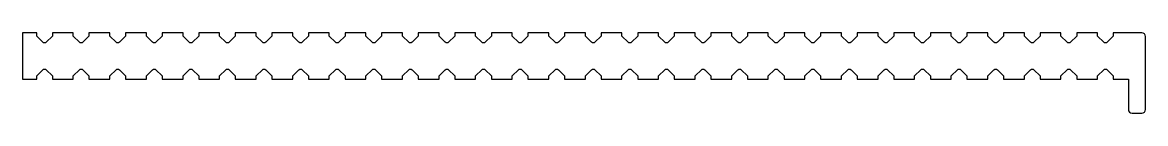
# Model space of a CAD drawing. Header units: millimetres. Extents: x -300 to 7, y -22 to 0.
import ezdxf

# ---------------------------------------------------------------- set-up
doc = ezdxf.new("R2010")
doc.units = ezdxf.units.MM
doc.layers.get('0').update_dxf_attribs({"linetype": 'CONTINUOUS'})

msp = doc.modelspace()

# ---------------------------------------------------------------- linework, layer by layer
msp.add_lwpolyline([(2.27, -21.15, 0.414214), (3.27, -22.15), (5.97, -22.15, 0.414214), (6.97, -21.15), (6.97, -1.15, 0.414214), (5.97, -0.15), (-1.85, -0.15), (-1.85, -1.06), (-3.54, -2.75, -0.414214), (-4.46, -2.75), (-6.15, -1.06), (-6.15, -0.15), (-11.85, -0.15), (-11.85, -1.06), (-13.54, -2.75, -0.414214), (-14.46, -2.75), (-16.15, -1.06), (-16.15, -0.15), (-21.85, -0.15), (-21.85, -1.06), (-23.54, -2.75, -0.414214), (-24.46, -2.75), (-26.15, -1.06), (-26.15, -0.15), (-31.85, -0.15), (-31.85, -1.06), (-33.54, -2.75, -0.414214), (-34.46, -2.75), (-36.15, -1.06), (-36.15, -0.15), (-41.85, -0.15), (-41.85, -1.06), (-43.54, -2.75, -0.414214), (-44.46, -2.75), (-46.15, -1.06), (-46.15, -0.15), (-51.85, -0.15), (-51.85, -1.06), (-53.54, -2.75, -0.414214), (-54.46, -2.75), (-56.15, -1.06), (-56.15, -0.15), (-61.85, -0.15), (-61.85, -1.06), (-63.54, -2.75, -0.414214), (-64.46, -2.75), (-66.15, -1.06), (-66.15, -0.15), (-71.85, -0.15), (-71.85, -1.06), (-73.54, -2.75, -0.414214), (-74.46, -2.75), (-76.15, -1.06), (-76.15, -0.15), (-81.85, -0.15), (-81.85, -1.06), (-83.54, -2.75, -0.414214), (-84.46, -2.75), (-86.15, -1.06), (-86.15, -0.15), (-91.85, -0.15), (-91.85, -1.06), (-93.54, -2.75, -0.414214), (-94.46, -2.75), (-96.15, -1.06), (-96.15, -0.15), (-101.85, -0.15), (-101.85, -1.06), (-103.54, -2.75, -0.414214), (-104.46, -2.75), (-106.15, -1.06), (-106.15, -0.15), (-111.85, -0.15), (-111.85, -1.06), (-113.54, -2.75, -0.414214), (-114.46, -2.75), (-116.15, -1.06), (-116.15, -0.15), (-121.85, -0.15), (-121.85, -1.06), (-123.54, -2.75, -0.414214), (-124.46, -2.75), (-126.15, -1.06), (-126.15, -0.15), (-131.85, -0.15), (-131.85, -1.06), (-133.54, -2.75, -0.414214), (-134.46, -2.75), (-136.15, -1.06), (-136.15, -0.15), (-141.85, -0.15), (-141.85, -1.06), (-143.54, -2.75, -0.414214), (-144.46, -2.75), (-146.15, -1.06), (-146.15, -0.15), (-151.85, -0.15), (-151.85, -1.06), (-153.54, -2.75, -0.414214), (-154.46, -2.75), (-156.15, -1.06), (-156.15, -0.15), (-161.85, -0.15), (-161.85, -1.06), (-163.54, -2.75, -0.414214), (-164.46, -2.75), (-166.15, -1.06), (-166.15, -0.15), (-171.85, -0.15), (-171.85, -1.06), (-173.54, -2.75, -0.414214), (-174.46, -2.75), (-176.15, -1.06), (-176.15, -0.15), (-181.85, -0.15), (-181.85, -1.06), (-183.54, -2.75, -0.414214), (-184.46, -2.75), (-186.15, -1.06), (-186.15, -0.15), (-191.85, -0.15), (-191.85, -1.06), (-193.54, -2.75, -0.414214), (-194.46, -2.75), (-196.15, -1.06), (-196.15, -0.15), (-201.85, -0.15), (-201.85, -1.06), (-203.54, -2.75, -0.414214), (-204.46, -2.75), (-206.15, -1.06), (-206.15, -0.15), (-211.85, -0.15), (-211.85, -1.06), (-213.54, -2.75, -0.414214), (-214.46, -2.75), (-216.15, -1.06), (-216.15, -0.15), (-221.85, -0.15), (-221.85, -1.06), (-223.54, -2.75, -0.414214), (-224.46, -2.75), (-226.15, -1.06), (-226.15, -0.15), (-231.85, -0.15), (-231.85, -1.06), (-233.54, -2.75, -0.414214), (-234.46, -2.75), (-236.15, -1.06), (-236.15, -0.15), (-241.85, -0.15), (-241.85, -1.06), (-243.54, -2.75, -0.414214), (-244.46, -2.75), (-246.15, -1.06), (-246.15, -0.15), (-251.85, -0.15), (-251.85, -1.06), (-253.54, -2.75, -0.414214), (-254.46, -2.75), (-256.15, -1.06), (-256.15, -0.15), (-261.85, -0.15), (-261.85, -1.06), (-263.54, -2.75, -0.414214), (-264.46, -2.75), (-266.15, -1.06), (-266.15, -0.15), (-271.85, -0.15), (-271.85, -1.06), (-273.54, -2.75, -0.414214), (-274.46, -2.75), (-276.15, -1.06), (-276.15, -0.15), (-281.85, -0.15), (-281.85, -1.06), (-283.54, -2.75, -0.414214), (-284.46, -2.75), (-286.15, -1.06), (-286.15, -0.15), (-291.85, -0.15), (-291.85, -1.06), (-293.54, -2.75, -0.414214), (-294.46, -2.75), (-296.15, -1.06), (-296.15, -0.15), (-300.03, -0.15), (-300.03, -12.85), (-296.15, -12.85), (-296.15, -11.94), (-294.46, -10.25, -0.414214), (-293.54, -10.25), (-291.85, -11.94), (-291.85, -12.85), (-286.15, -12.85), (-286.15, -11.94), (-284.46, -10.25, -0.414214), (-283.54, -10.25), (-281.85, -11.94), (-281.85, -12.85), (-276.15, -12.85), (-276.15, -11.94), (-274.46, -10.25, -0.414214), (-273.54, -10.25), (-271.85, -11.94), (-271.85, -12.85), (-266.15, -12.85), (-266.15, -11.94), (-264.46, -10.25, -0.414214), (-263.54, -10.25), (-261.85, -11.94), (-261.85, -12.85), (-256.15, -12.85), (-256.15, -11.94), (-254.46, -10.25, -0.414214), (-253.54, -10.25), (-251.85, -11.94), (-251.85, -12.85), (-246.15, -12.85), (-246.15, -11.94), (-244.46, -10.25, -0.414214), (-243.54, -10.25), (-241.85, -11.94), (-241.85, -12.85), (-236.15, -12.85), (-236.15, -11.94), (-234.46, -10.25, -0.414214), (-233.54, -10.25), (-231.85, -11.94), (-231.85, -12.85), (-226.15, -12.85), (-226.15, -11.94), (-224.46, -10.25, -0.414214), (-223.54, -10.25), (-221.85, -11.94), (-221.85, -12.85), (-216.15, -12.85), (-216.15, -11.94), (-214.46, -10.25, -0.414214), (-213.54, -10.25), (-211.85, -11.94), (-211.85, -12.85), (-206.15, -12.85), (-206.15, -11.94), (-204.46, -10.25, -0.414214), (-203.54, -10.25), (-201.85, -11.94), (-201.85, -12.85), (-196.15, -12.85), (-196.15, -11.94), (-194.46, -10.25, -0.414214), (-193.54, -10.25), (-191.85, -11.94), (-191.85, -12.85), (-186.15, -12.85), (-186.15, -11.94), (-184.46, -10.25, -0.414214), (-183.54, -10.25), (-181.85, -11.94), (-181.85, -12.85), (-176.15, -12.85), (-176.15, -11.94), (-174.46, -10.25, -0.414214), (-173.54, -10.25), (-171.85, -11.94), (-171.85, -12.85), (-166.15, -12.85), (-166.15, -11.94), (-164.46, -10.25, -0.414214), (-163.54, -10.25), (-161.85, -11.94), (-161.85, -12.85), (-156.15, -12.85), (-156.15, -11.94), (-154.46, -10.25, -0.414214), (-153.54, -10.25), (-151.85, -11.94), (-151.85, -12.85), (-146.15, -12.85), (-146.15, -11.94), (-144.46, -10.25, -0.414214), (-143.54, -10.25), (-141.85, -11.94), (-141.85, -12.85), (-136.15, -12.85), (-136.15, -11.94), (-134.46, -10.25, -0.414214), (-133.54, -10.25), (-131.85, -11.94), (-131.85, -12.85), (-126.15, -12.85), (-126.15, -11.94), (-124.46, -10.25, -0.414214), (-123.54, -10.25), (-121.85, -11.94), (-121.85, -12.85), (-116.15, -12.85), (-116.15, -11.94), (-114.46, -10.25, -0.414214), (-113.54, -10.25), (-111.85, -11.94), (-111.85, -12.85), (-106.15, -12.85), (-106.15, -11.94), (-104.46, -10.25, -0.414214), (-103.54, -10.25), (-101.85, -11.94), (-101.85, -12.85), (-96.15, -12.85), (-96.15, -11.94), (-94.46, -10.25, -0.414214), (-93.54, -10.25), (-91.85, -11.94), (-91.85, -12.85), (-86.15, -12.85), (-86.15, -11.94), (-84.46, -10.25, -0.414214), (-83.54, -10.25), (-81.85, -11.94), (-81.85, -12.85), (-76.15, -12.85), (-76.15, -11.94), (-74.46, -10.25, -0.414214), (-73.54, -10.25), (-71.85, -11.94), (-71.85, -12.85), (-66.15, -12.85), (-66.15, -11.94), (-64.46, -10.25, -0.414214), (-63.54, -10.25), (-61.85, -11.94), (-61.85, -12.85), (-56.15, -12.85), (-56.15, -11.94), (-54.46, -10.25, -0.414214), (-53.54, -10.25), (-51.85, -11.94), (-51.85, -12.85), (-46.15, -12.85), (-46.15, -11.94), (-44.46, -10.25, -0.414214), (-43.54, -10.25), (-41.85, -11.94), (-41.85, -12.85), (-36.15, -12.85), (-36.15, -11.94), (-34.46, -10.25, -0.414214), (-33.54, -10.25), (-31.85, -11.94), (-31.85, -12.85), (-26.15, -12.85), (-26.15, -11.94), (-24.46, -10.25, -0.414214), (-23.54, -10.25), (-21.85, -11.94), (-21.85, -12.85), (-16.15, -12.85), (-16.15, -11.94), (-14.46, -10.25, -0.414214), (-13.54, -10.25), (-11.85, -11.94), (-11.85, -12.85), (-6.15, -12.85), (-6.15, -11.94), (-4.46, -10.25, -0.414214), (-3.54, -10.25), (-1.85, -11.94), (-1.85, -12.85), (2.27, -12.85)], format="xyb", close=True)

doc.saveas('drawing.dxf')
